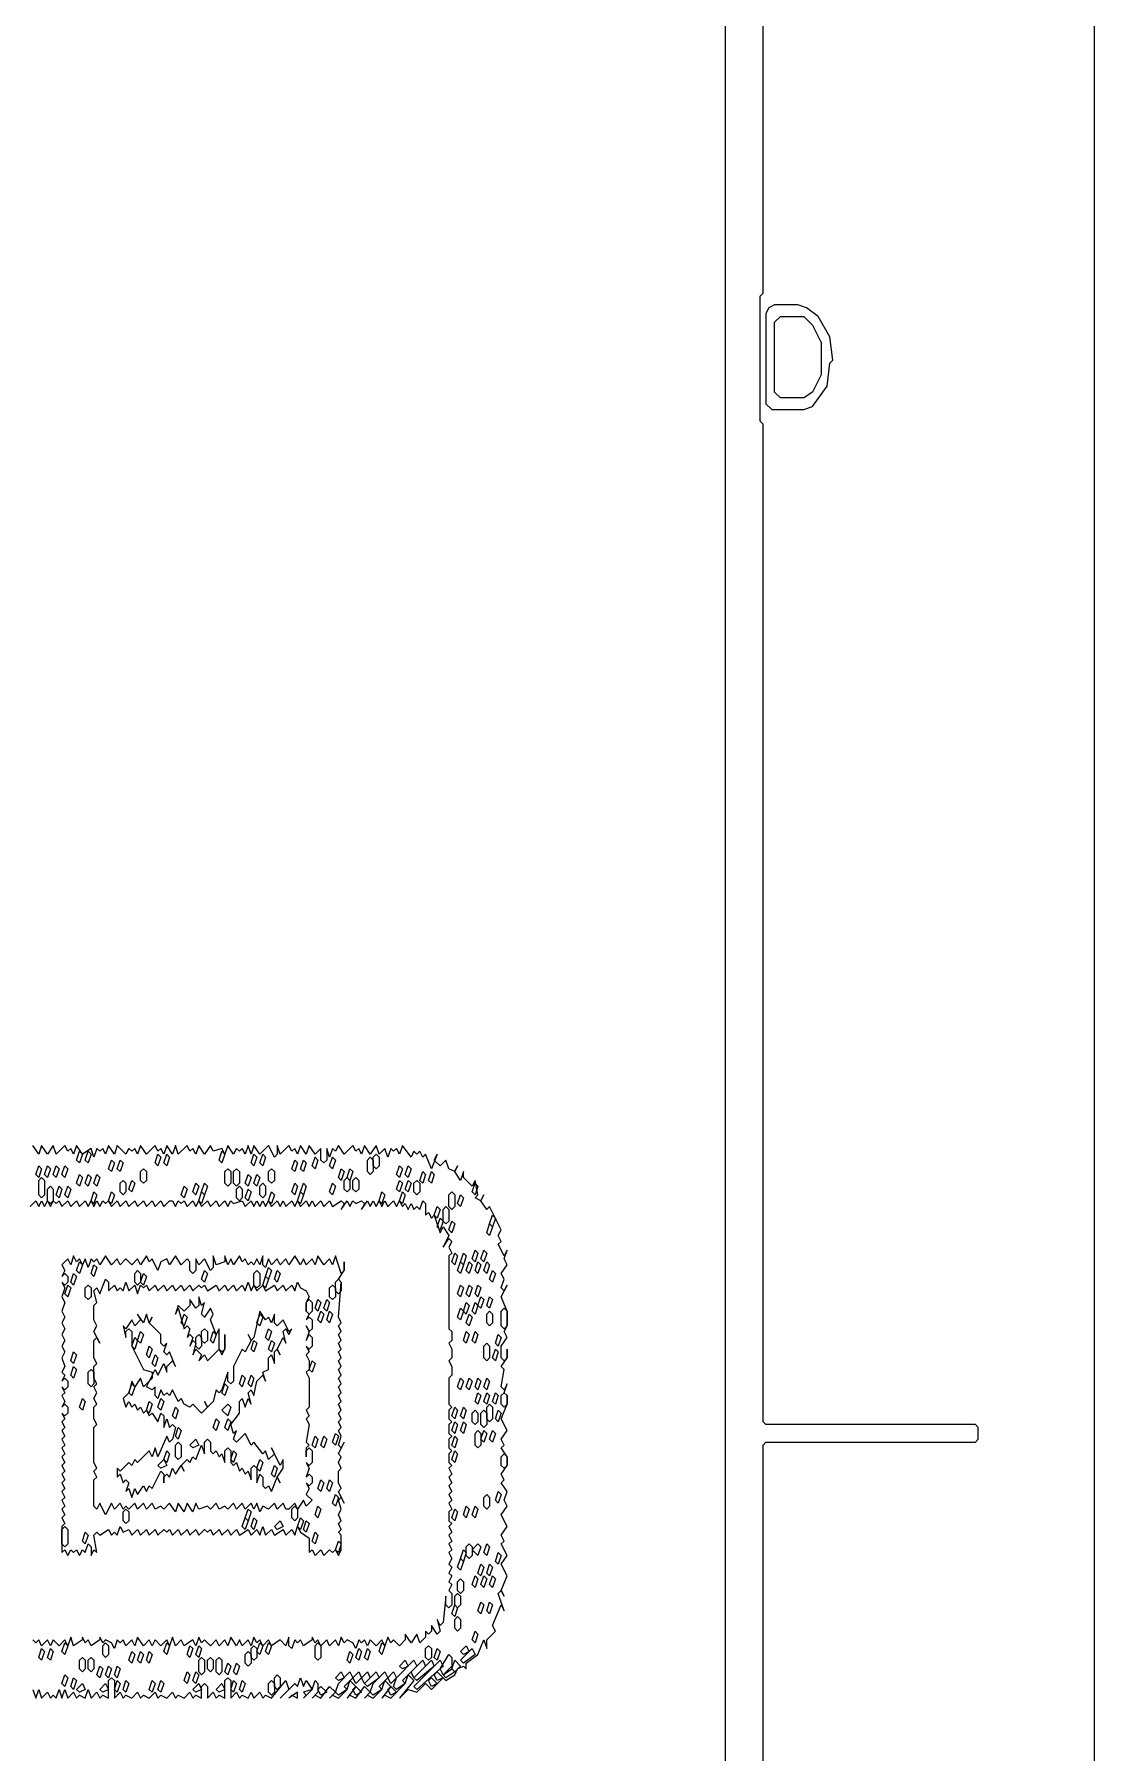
# Model space of a CAD drawing. Header units: millimetres. Extents: x 0 to 421, y 0 to 297.
# Drawn here: x 397.48 to 420.62, y 94.63 to 132.14 of the extents above; entities that cross this region are included whole.
import ezdxf

# ---------------------------------------------------------------- set-up
doc = ezdxf.new("R2010")
doc.units = ezdxf.units.MM
doc.layers.add('PAGE', color=8, linetype='Continuous')
doc.layers.add('PDF_TRACE', color=7, linetype='Continuous')

msp = doc.modelspace()

# ---------------------------------------------------------------- linework, layer by layer
at = {"layer": 'PAGE'}
msp.add_lwpolyline([(0, 0), (420.624, 0), (420.624, 296.672), (0, 296.672)], close=True, dxfattribs=at)
at = {"layer": 'PDF_TRACE'}
for points in [[(412.559, 148.4), (412.559, 57.595), (412.496, 57.531), (232.981, 57.531)], [(413.385, 54.737), (413.385, 101.346), (413.448, 101.41), (418.02, 101.41), (418.084, 101.473), (418.084, 101.727), (418.02, 101.791), (413.448, 101.791), (413.385, 101.854), (413.385, 123.635), (413.321, 123.698), (413.321, 126.429), (413.385, 126.492), (413.385, 148.4)], [(397.446, 96.012), (397.51, 95.822), (397.573, 96.012), (397.637, 95.822), (397.764, 95.949), (397.827, 95.822), (397.891, 95.885), (397.954, 95.822), (398.018, 96.012), (398.081, 95.822), (398.145, 96.012), (398.208, 95.822), (398.335, 95.949), (398.399, 95.822), (398.462, 95.885), (398.589, 95.822), (398.653, 96.012), (398.716, 95.822), (398.843, 95.949), (398.907, 95.822), (398.97, 95.885), (399.097, 95.822), (399.097, 96.203), (399.161, 96.266), (399.224, 96.203), (399.224, 95.822), (399.351, 95.949), (399.415, 95.822), (399.478, 95.885), (399.605, 95.822), (399.732, 95.949), (399.796, 95.822), (399.859, 95.885), (399.986, 95.822), (400.113, 95.949), (400.177, 95.822), (400.24, 95.885), (400.367, 95.822), (400.494, 95.949), (400.558, 95.822), (400.621, 95.885), (400.748, 95.822), (400.875, 95.949), (400.939, 95.822), (401.002, 95.885), (401.129, 95.822), (401.129, 96.076), (401.193, 96.139), (401.256, 96.076), (401.256, 95.822), (401.383, 95.949), (401.447, 95.822), (401.51, 95.885), (401.637, 95.822), (401.637, 96.203), (401.701, 96.266), (401.764, 96.203), (401.764, 95.822), (401.891, 95.949), (401.955, 95.822), (402.018, 95.885), (402.145, 95.822), (402.209, 95.949), (402.272, 95.822), (402.399, 95.949), (402.463, 95.822), (402.526, 95.885), (402.653, 95.822), (402.971, 96.203), (403.034, 96.012), (402.844, 95.822), (403.161, 96.139), (403.225, 96.076), (403.288, 96.266), (403.352, 96.076), (403.415, 96.203), (403.542, 96.012), (403.352, 95.949), (403.415, 95.885), (403.352, 95.822), (403.542, 96.012), (403.606, 96.203), (403.669, 96.139), (403.669, 95.949), (403.542, 95.822), (403.606, 95.885), (403.733, 95.822), (403.923, 96.076), (404.05, 95.949), (403.923, 95.822), (403.987, 95.885), (404.114, 95.822), (404.304, 96.012), (404.368, 96.203), (404.495, 96.076), (404.304, 95.822), (404.368, 95.885), (404.495, 95.822), (404.685, 96.076), (404.812, 95.949), (404.685, 95.822), (404.749, 95.885), (404.876, 95.822), (405.066, 96.012), (405.13, 96.203), (405.257, 96.076), (405.066, 95.822), (405.13, 95.885), (405.257, 95.822), (405.574, 96.139), (405.638, 96.33), (405.765, 96.203), (405.447, 95.822), (405.638, 96.012), (405.828, 95.949), (406.019, 96.139), (406.146, 96.012), (406.4, 96.266), (406.463, 96.203), (406.654, 96.33), (406.717, 96.457), (406.844, 96.52), (406.908, 96.457), (406.908, 96.584), (407.162, 96.774), (407.289, 97.092), (407.352, 96.901), (407.352, 97.092), (407.543, 97.282), (407.479, 97.409), (407.67, 97.854), (407.733, 97.727), (407.606, 98.108), (407.67, 98.171), (407.733, 98.044), (407.67, 98.171), (407.797, 98.489), (407.67, 98.743), (407.797, 98.933), (407.67, 99.187), (407.733, 99.251), (407.67, 99.378), (407.797, 99.568), (407.67, 99.822), (407.797, 100.013), (407.733, 100.14), (407.797, 100.33), (407.67, 100.521), (407.733, 100.584), (407.67, 100.711), (407.797, 100.902), (407.797, 101.092), (407.67, 101.283), (407.733, 101.346), (407.67, 101.473), (407.797, 101.664), (407.67, 101.918), (407.797, 102.235), (407.797, 102.426), (407.733, 102.489), (407.797, 102.68), (407.733, 102.553), (407.67, 102.616), (407.733, 102.997), (407.67, 103.061), (407.797, 103.251), (407.797, 103.442), (407.797, 103.251), (407.733, 103.188), (407.67, 103.251), (407.67, 103.505), (407.797, 103.696), (407.733, 103.823), (407.797, 103.95), (407.797, 104.267), (407.67, 104.585), (407.797, 104.839), (407.733, 104.712), (407.67, 104.775), (407.733, 104.966), (407.67, 105.093), (407.797, 105.283), (407.733, 105.41), (407.797, 105.601), (407.733, 105.474), (407.606, 105.728), (407.67, 105.791), (407.606, 105.918), (407.67, 106.045), (407.416, 106.553), (407.352, 106.49), (407.225, 106.68), (407.289, 106.807), (407.225, 106.68), (407.098, 106.744), (407.162, 106.807), (407.098, 107.125), (407.035, 106.998), (406.844, 107.188), (406.844, 107.315), (406.781, 107.125), (406.654, 107.315), (406.717, 107.442), (406.654, 107.315), (406.527, 107.379), (406.463, 107.569), (406.336, 107.442), (406.209, 107.569), (406.273, 107.696), (406.146, 107.379), (406.019, 107.696), (405.955, 107.633), (405.892, 107.76), (405.828, 107.696), (405.765, 107.76), (405.701, 107.633), (405.511, 107.887), (405.447, 107.696), (405.384, 107.823), (405.32, 107.76), (405.257, 107.823), (405.193, 107.633), (405.13, 107.823), (405.003, 107.696), (404.939, 107.887), (404.812, 107.696), (404.685, 107.887), (404.622, 107.696), (404.558, 107.823), (404.495, 107.76), (404.431, 107.887), (404.241, 107.696), (404.114, 107.887), (404.05, 107.76), (403.987, 107.823), (403.923, 107.633), (403.86, 107.823), (403.86, 107.569), (403.796, 107.506), (403.733, 107.569), (403.733, 107.823), (403.606, 107.696), (403.479, 107.887), (403.415, 107.696), (403.288, 107.887), (403.225, 107.696), (403.161, 107.823), (403.098, 107.76), (403.034, 107.887), (402.844, 107.696), (402.78, 107.887), (402.78, 107.696), (402.717, 107.633), (402.59, 107.887), (402.399, 107.696), (402.272, 107.887), (402.209, 107.696), (402.145, 107.887), (402.082, 107.696), (402.018, 107.823), (401.955, 107.76), (401.891, 107.823), (401.828, 107.696), (401.701, 107.887), (401.637, 107.696), (401.574, 107.823), (401.383, 107.76), (401.32, 107.887), (401.193, 107.696), (401.066, 107.887), (401.002, 107.696), (400.939, 107.823), (400.875, 107.76), (400.812, 107.887), (400.621, 107.696), (400.558, 107.887), (400.494, 107.696), (400.367, 107.887), (400.304, 107.696), (400.24, 107.823), (400.177, 107.76), (400.113, 107.887), (399.923, 107.696), (399.796, 107.887), (399.732, 107.696), (399.669, 107.823), (399.605, 107.76), (399.542, 107.823), (399.478, 107.696), (399.288, 107.887), (399.224, 107.696), (399.097, 107.887), (399.034, 107.696), (398.97, 107.823), (398.907, 107.76), (398.843, 107.823), (398.78, 107.633), (398.716, 107.823), (398.526, 107.696), (398.399, 107.887), (398.335, 107.696), (398.272, 107.823), (398.208, 107.76), (398.145, 107.887), (397.954, 107.696), (397.891, 107.887), (397.764, 107.696), (397.637, 107.887), (397.573, 107.696), (397.446, 107.887)], [(397.383, 106.553), (397.51, 106.68), (397.573, 106.553), (397.637, 106.68), (397.7, 106.553), (397.764, 106.68), (397.827, 106.553), (397.891, 106.68), (397.954, 106.617), (398.018, 106.68), (398.081, 106.553), (398.208, 106.68), (398.272, 106.553), (398.399, 106.68), (398.462, 106.553), (398.589, 106.68), (398.653, 106.553), (398.716, 106.68), (398.78, 106.553), (398.843, 106.68), (398.907, 106.553), (398.97, 106.68), (399.034, 106.617), (399.097, 106.68), (399.161, 106.553), (399.288, 106.68), (399.351, 106.553), (399.478, 106.68), (399.542, 106.553), (399.669, 106.68), (399.732, 106.553), (399.859, 106.68), (399.923, 106.553), (400.05, 106.68), (400.113, 106.553), (400.24, 106.68), (400.304, 106.553), (400.431, 106.68), (400.494, 106.68), (400.558, 106.553), (400.621, 106.68), (400.685, 106.617), (400.748, 106.68), (400.812, 106.553), (400.939, 106.68), (401.002, 106.553), (401.066, 106.68), (401.129, 106.553), (401.256, 106.68), (401.32, 106.553), (401.447, 106.68), (401.51, 106.553), (401.637, 106.68), (401.701, 106.553), (401.764, 106.68), (401.828, 106.617), (402.018, 106.68), (402.082, 106.553), (402.209, 106.68), (402.272, 106.553), (402.336, 106.68), (402.399, 106.553), (402.463, 106.68), (402.526, 106.553), (402.59, 106.68), (402.653, 106.553), (402.78, 106.68), (402.844, 106.553), (402.907, 106.68), (402.971, 106.553), (403.098, 106.68), (403.161, 106.553), (403.225, 106.68), (403.288, 106.553), (403.415, 106.68), (403.479, 106.553), (403.542, 106.68), (403.606, 106.553), (403.733, 106.68), (403.796, 106.553), (403.923, 106.68), (403.987, 106.553), (404.177, 106.68), (404.241, 106.617), (404.177, 106.49), (404.304, 106.68), (404.368, 106.553), (404.431, 106.68), (404.495, 106.617), (404.622, 106.68), (404.685, 106.617), (404.622, 106.49), (404.749, 106.68), (404.812, 106.553), (404.876, 106.68), (404.939, 106.553), (405.003, 106.68), (405.066, 106.553), (405.13, 106.68), (405.193, 106.553), (405.32, 106.68), (405.384, 106.553), (405.447, 106.68), (405.511, 106.553), (405.574, 106.617), (405.638, 106.49), (405.701, 106.617), (405.765, 106.49), (405.828, 106.553), (405.892, 106.49), (405.955, 106.68), (406.019, 106.617), (406.019, 106.363), (406.082, 106.426), (406.146, 106.299), (406.209, 106.363), (406.336, 105.982), (406.4, 106.109), (406.527, 105.918), (406.4, 105.664), (406.527, 105.855), (406.59, 105.791), (406.527, 105.664), (406.59, 105.537), (406.527, 105.474), (406.527, 103.886), (406.59, 103.823), (406.59, 103.632), (406.527, 103.569), (406.59, 103.442), (406.59, 103.251), (406.527, 103.188), (406.59, 103.061), (406.59, 102.87), (406.527, 102.807), (406.527, 102.235), (406.59, 102.172), (406.527, 102.108), (406.527, 101.918), (406.59, 101.854), (406.527, 101.791), (406.527, 101.6), (406.59, 101.537), (406.527, 101.473), (406.527, 101.283), (406.59, 101.219), (406.527, 101.156), (406.527, 100.965), (406.59, 100.902), (406.527, 100.838), (406.59, 100.711), (406.527, 100.648), (406.59, 100.521), (406.527, 100.457), (406.59, 100.33), (406.527, 100.267), (406.59, 100.14), (406.527, 100.076), (406.59, 99.949), (406.527, 99.886), (406.527, 99.695), (406.59, 99.632), (406.527, 99.568), (406.59, 99.441), (406.527, 99.378), (406.59, 99.251), (406.527, 99.187), (406.59, 99.06), (406.527, 98.997), (406.59, 98.87), (406.527, 98.743), (406.59, 98.679), (406.527, 98.552), (406.59, 98.489), (406.527, 98.362), (406.59, 98.298), (406.527, 98.171), (406.59, 98.108), (406.59, 97.854), (406.527, 97.79), (406.463, 97.854), (406.463, 98.044), (406.4, 97.473), (406.336, 97.409), (406.273, 97.536), (406.336, 97.282), (406.273, 97.219), (406.146, 97.409), (406.146, 97.282), (406.082, 97.219), (406.019, 97.282), (406.019, 97.155), (405.892, 97.028), (405.828, 97.219), (405.701, 97.028), (405.574, 97.219), (405.574, 97.092), (405.447, 96.965), (405.32, 97.092), (405.257, 97.028), (405.193, 97.155), (405.13, 96.965), (405.066, 97.092), (404.939, 96.965), (404.812, 97.092), (404.749, 96.965), (404.685, 97.092), (404.622, 97.028), (404.558, 97.092), (404.495, 96.901), (404.431, 97.028), (404.304, 97.092), (404.241, 97.028), (404.177, 97.155), (404.114, 96.965), (404.05, 97.092), (403.923, 96.965), (403.86, 97.092), (403.733, 96.965), (403.669, 97.092), (403.606, 97.028), (403.542, 97.155), (403.542, 97.092), (403.352, 96.965), (403.288, 97.092), (403.225, 97.028), (403.161, 97.092), (403.098, 96.901), (403.034, 96.965), (403.034, 97.155), (402.971, 96.965), (402.844, 97.092), (402.653, 96.965), (402.59, 97.092), (402.463, 96.965), (402.399, 97.092), (402.336, 97.028), (402.272, 97.155), (402.209, 96.965), (402.145, 97.092), (402.018, 96.965), (401.955, 97.092), (401.891, 96.965), (401.764, 97.155), (401.701, 96.965), (401.637, 97.092), (401.51, 96.965), (401.447, 97.092), (401.32, 96.965), (401.193, 97.092), (401.129, 97.028), (401.066, 97.155), (401.002, 96.965), (400.939, 97.092), (400.748, 96.965), (400.685, 97.092), (400.558, 96.965), (400.494, 97.155), (400.431, 96.965), (400.367, 97.092), (400.24, 96.965), (400.113, 97.092), (400.05, 96.965), (399.986, 97.092), (399.859, 96.965), (399.732, 97.155), (399.669, 96.965), (399.605, 97.092), (399.478, 96.965), (399.415, 97.092), (399.351, 97.028), (399.288, 97.092), (399.224, 96.901), (399.161, 97.028), (399.034, 97.092), (398.97, 97.028), (398.907, 97.155), (398.907, 97.092), (398.716, 96.965), (398.653, 97.092), (398.589, 97.028), (398.526, 97.155), (398.526, 97.092), (398.335, 96.965), (398.272, 97.155), (398.208, 96.965), (398.145, 97.092), (398.018, 96.965), (397.891, 97.092), (397.827, 96.965), (397.764, 97.092), (397.637, 96.965), (397.573, 97.092), (397.51, 97.028), (397.446, 97.092)]]:
    msp.add_lwpolyline(points, dxfattribs=at)
for points in [[(413.639, 126.238), (413.512, 126.175), (413.448, 126.048), (413.448, 124.079), (413.575, 123.952), (414.274, 123.952), (414.464, 124.016), (414.782, 124.46), (414.845, 124.968), (414.909, 125.032), (414.845, 125.54), (414.591, 125.984), (414.337, 126.175), (414.147, 126.238)], [(413.766, 125.984), (414.274, 125.984), (414.464, 125.794), (414.655, 125.413), (414.655, 124.714), (414.464, 124.333), (414.274, 124.206), (413.766, 124.206), (413.639, 124.333), (413.639, 125.857)], [(398.462, 107.76), (398.526, 107.696), (398.462, 107.506), (398.399, 107.569)], [(398.653, 107.76), (398.716, 107.696), (398.653, 107.506), (398.589, 107.569)], [(400.177, 107.696), (400.24, 107.633), (400.177, 107.442), (400.113, 107.506)], [(400.367, 107.696), (400.431, 107.633), (400.367, 107.442), (400.304, 107.506)], [(401.574, 107.76), (401.637, 107.696), (401.574, 107.506), (401.51, 107.569)], [(402.272, 107.696), (402.336, 107.633), (402.272, 107.442), (402.209, 107.506)], [(402.463, 107.696), (402.526, 107.633), (402.463, 107.442), (402.399, 107.506)], [(404.939, 107.696), (405.003, 107.633), (405.003, 107.442), (404.939, 107.379), (404.876, 107.442), (404.876, 107.633)], [(397.573, 107.442), (397.637, 107.379), (397.573, 107.188), (397.51, 107.252)], [(397.764, 107.442), (397.827, 107.379), (397.764, 107.188), (397.7, 107.252)], [(397.954, 107.442), (398.018, 107.379), (397.954, 107.188), (397.891, 107.252)], [(398.145, 107.442), (398.208, 107.379), (398.145, 107.188), (398.081, 107.252)], [(399.161, 107.569), (399.224, 107.506), (399.161, 107.315), (399.097, 107.379)], [(399.351, 107.569), (399.415, 107.506), (399.351, 107.315), (399.288, 107.379)], [(399.859, 107.379), (399.923, 107.315), (399.923, 107.125), (399.859, 107.061), (399.796, 107.125), (399.796, 107.315)], [(401.701, 107.379), (401.764, 107.315), (401.764, 107.061), (401.701, 106.998), (401.637, 107.061), (401.637, 107.315)], [(401.891, 107.379), (401.955, 107.315), (401.955, 107.061), (401.891, 106.998), (401.828, 107.061), (401.828, 107.315)], [(402.653, 107.379), (402.717, 107.315), (402.717, 107.125), (402.653, 107.061), (402.59, 107.125), (402.59, 107.315)], [(403.161, 107.569), (403.225, 107.506), (403.161, 107.315), (403.098, 107.379)], [(403.352, 107.569), (403.415, 107.506), (403.352, 107.315), (403.288, 107.379)], [(403.606, 107.633), (403.669, 107.569), (403.606, 107.379), (403.542, 107.442)], [(403.987, 107.633), (404.05, 107.569), (403.987, 107.379), (403.923, 107.442)], [(404.177, 107.379), (404.241, 107.315), (404.177, 107.125), (404.114, 107.188)], [(404.368, 107.379), (404.431, 107.315), (404.368, 107.125), (404.304, 107.188)], [(404.812, 107.633), (404.876, 107.569), (404.876, 107.315), (404.812, 107.252), (404.749, 107.315), (404.749, 107.569)], [(405.447, 107.442), (405.511, 107.379), (405.447, 107.188), (405.384, 107.252)], [(405.638, 107.442), (405.701, 107.379), (405.638, 107.188), (405.574, 107.252)], [(405.955, 107.315), (406.019, 107.252), (405.955, 107.061), (405.892, 107.125)], [(406.146, 107.315), (406.209, 107.252), (406.146, 107.061), (406.082, 107.125)], [(397.637, 107.188), (397.7, 107.125), (397.7, 106.807), (397.637, 106.744), (397.573, 106.807), (397.573, 107.125)], [(397.827, 106.998), (397.891, 106.934), (397.891, 106.68), (397.827, 106.617), (397.764, 106.68), (397.764, 106.934)], [(398.018, 106.998), (398.081, 106.934), (398.018, 106.744), (397.954, 106.807)], [(398.208, 106.998), (398.272, 106.934), (398.208, 106.744), (398.145, 106.807)], [(398.462, 107.252), (398.526, 107.188), (398.462, 106.998), (398.399, 107.061)], [(398.653, 107.252), (398.716, 107.188), (398.653, 106.998), (398.589, 107.061)], [(398.843, 107.252), (398.907, 107.188), (398.843, 106.998), (398.78, 107.061)], [(399.415, 107.125), (399.478, 107.061), (399.478, 106.871), (399.415, 106.807), (399.351, 106.871), (399.351, 107.061)], [(399.605, 107.125), (399.669, 107.061), (399.605, 106.871), (399.542, 106.934)], [(400.748, 106.998), (400.812, 106.934), (400.748, 106.744), (400.685, 106.807)], [(401.002, 107.061), (401.066, 106.998), (401.002, 106.807), (400.939, 106.871)], [(401.193, 107.061), (401.256, 106.998), (401.193, 106.807), (401.129, 106.871)], [(401.955, 106.998), (402.018, 106.934), (402.018, 106.744), (401.955, 106.68), (401.891, 106.744), (401.891, 106.934)], [(402.145, 107.252), (402.209, 107.188), (402.145, 106.998), (402.082, 107.061)], [(402.145, 106.934), (402.209, 106.871), (402.145, 106.68), (402.082, 106.744)], [(402.336, 107.252), (402.399, 107.188), (402.336, 106.998), (402.272, 107.061)], [(402.463, 107.061), (402.526, 106.998), (402.526, 106.807), (402.463, 106.744), (402.399, 106.807), (402.399, 106.998)], [(403.161, 107.061), (403.225, 106.998), (403.161, 106.807), (403.098, 106.871)], [(403.352, 107.061), (403.415, 106.998), (403.352, 106.807), (403.288, 106.871)], [(403.987, 107.061), (404.05, 106.998), (403.987, 106.807), (403.923, 106.871)], [(404.304, 107.188), (404.368, 107.125), (404.368, 106.934), (404.304, 106.871), (404.241, 106.934), (404.241, 107.125)], [(404.495, 107.188), (404.558, 107.125), (404.558, 106.934), (404.495, 106.871), (404.431, 106.934), (404.431, 107.125)], [(405.447, 107.125), (405.511, 107.061), (405.447, 106.871), (405.384, 106.934)], [(405.638, 107.125), (405.701, 107.061), (405.638, 106.871), (405.574, 106.934)], [(405.828, 107.125), (405.892, 107.061), (405.892, 106.871), (405.828, 106.807), (405.765, 106.871), (405.765, 107.061)], [(407.098, 107.061), (407.162, 106.998), (407.098, 106.807), (407.035, 106.871)], [(398.78, 106.871), (398.843, 106.807), (398.78, 106.617), (398.716, 106.68)], [(399.161, 106.871), (399.224, 106.807), (399.161, 106.617), (399.097, 106.68)], [(401.129, 106.871), (401.193, 106.807), (401.129, 106.617), (401.066, 106.68)], [(402.653, 106.871), (402.717, 106.807), (402.653, 106.617), (402.59, 106.68)], [(403.288, 106.871), (403.352, 106.807), (403.288, 106.617), (403.225, 106.68)], [(405.066, 106.871), (405.13, 106.807), (405.066, 106.617), (405.003, 106.68)], [(405.511, 106.871), (405.574, 106.807), (405.511, 106.617), (405.447, 106.68)], [(406.273, 106.553), (406.336, 106.49), (406.273, 106.299), (406.209, 106.363)], [(406.463, 106.553), (406.527, 106.49), (406.527, 106.236), (406.463, 106.172), (406.4, 106.236), (406.4, 106.49)], [(406.59, 106.871), (406.654, 106.807), (406.654, 106.553), (406.59, 106.49), (406.527, 106.553), (406.527, 106.807)], [(406.781, 106.807), (406.844, 106.744), (406.781, 106.553), (406.717, 106.617)], [(406.336, 106.299), (406.4, 106.236), (406.336, 106.045), (406.273, 106.109)], [(406.59, 106.236), (406.654, 106.172), (406.59, 105.982), (406.527, 106.045)], [(407.416, 106.172), (407.479, 106.109), (407.416, 105.918), (407.352, 105.982)], [(407.479, 106.363), (407.543, 106.299), (407.479, 106.109), (407.416, 106.172)], [(398.208, 105.41), (398.081, 105.283), (398.145, 105.156), (398.081, 105.029), (398.145, 105.093), (398.208, 105.029), (398.208, 104.902), (398.145, 104.839), (398.081, 104.902), (398.145, 104.775), (398.081, 104.585), (398.145, 104.458), (398.081, 104.267), (398.145, 104.14), (398.081, 104.013), (398.145, 103.886), (398.081, 103.759), (398.145, 103.632), (398.081, 103.505), (398.145, 103.378), (398.081, 103.251), (398.145, 103.061), (398.081, 102.934), (398.145, 102.87), (398.081, 102.743), (398.145, 102.807), (398.208, 102.743), (398.208, 102.616), (398.145, 102.553), (398.081, 102.616), (398.145, 102.489), (398.081, 102.426), (398.145, 102.299), (398.081, 102.172), (398.145, 102.235), (398.208, 102.172), (398.208, 102.045), (398.145, 101.981), (398.081, 102.045), (398.145, 101.918), (398.081, 101.854), (398.145, 101.727), (398.081, 101.664), (398.145, 101.537), (398.081, 101.473), (398.145, 101.346), (398.081, 101.283), (398.145, 101.156), (398.081, 101.092), (398.145, 100.965), (398.081, 100.902), (398.145, 100.775), (398.081, 100.711), (398.145, 100.584), (398.081, 100.521), (398.145, 100.394), (398.081, 100.33), (398.145, 100.203), (398.081, 100.14), (398.145, 100.013), (398.081, 99.949), (398.145, 99.822), (398.081, 99.759), (398.145, 99.632), (398.081, 99.568), (398.081, 98.997), (398.145, 99.06), (398.208, 98.933), (398.272, 99.06), (398.335, 98.997), (398.399, 99.06), (398.462, 98.933), (398.526, 99.06), (398.589, 98.997), (398.653, 99.187), (398.716, 99.124), (398.716, 98.933), (398.78, 99.06), (398.843, 98.997), (398.78, 99.378), (398.843, 99.441), (398.907, 99.378), (399.097, 99.505), (399.161, 99.378), (399.224, 99.441), (399.288, 99.378), (399.351, 99.568), (399.415, 99.441), (399.542, 99.505), (399.605, 99.378), (399.732, 99.505), (399.796, 99.378), (399.923, 99.505), (399.986, 99.378), (400.113, 99.505), (400.177, 99.378), (400.304, 99.505), (400.367, 99.441), (400.431, 99.505), (400.494, 99.378), (400.621, 99.505), (400.685, 99.378), (400.812, 99.505), (400.875, 99.378), (401.002, 99.505), (401.066, 99.378), (401.193, 99.505), (401.256, 99.441), (401.32, 99.505), (401.383, 99.378), (401.51, 99.505), (401.574, 99.378), (401.701, 99.505), (401.764, 99.378), (401.891, 99.505), (401.955, 99.378), (402.145, 99.505), (402.209, 99.378), (402.336, 99.505), (402.399, 99.378), (402.463, 99.568), (402.526, 99.378), (402.653, 99.505), (402.717, 99.378), (402.907, 99.505), (402.971, 99.378), (403.098, 99.505), (403.161, 99.378), (403.225, 99.568), (403.288, 99.441), (403.479, 99.314), (403.479, 98.997), (403.542, 99.06), (403.606, 98.933), (403.733, 99.06), (403.796, 98.933), (403.923, 99.06), (403.987, 98.997), (404.05, 99.06), (404.114, 98.933), (404.177, 99.06), (404.177, 99.378), (404.114, 99.441), (404.177, 99.505), (404.114, 99.632), (404.177, 99.695), (404.114, 99.822), (404.177, 99.949), (404.114, 100.14), (404.177, 100.203), (404.241, 100.076), (404.114, 100.33), (404.177, 100.394), (404.114, 100.521), (404.114, 100.775), (404.177, 100.838), (404.114, 100.965), (404.177, 101.092), (404.114, 101.156), (404.241, 101.41), (404.177, 101.283), (404.114, 101.346), (404.177, 101.537), (404.114, 101.664), (404.177, 101.727), (404.114, 101.854), (404.177, 101.918), (404.114, 102.045), (404.177, 102.108), (404.114, 102.235), (404.177, 102.299), (404.114, 102.426), (404.177, 102.489), (404.114, 102.616), (404.177, 102.68), (404.114, 102.807), (404.177, 102.87), (404.114, 102.997), (404.177, 103.061), (404.114, 103.188), (404.177, 103.251), (404.114, 103.378), (404.177, 103.442), (404.114, 103.569), (404.177, 103.632), (404.114, 103.759), (404.177, 103.823), (404.114, 103.95), (404.177, 104.013), (404.114, 104.14), (404.177, 104.902), (404.114, 104.966), (404.241, 105.156), (404.241, 105.347), (404.241, 105.156), (404.177, 105.093), (404.05, 105.474), (403.987, 105.283), (403.923, 105.41), (403.796, 105.283), (403.669, 105.474), (403.606, 105.283), (403.542, 105.41), (403.415, 105.283), (403.352, 105.41), (403.288, 105.283), (403.161, 105.474), (403.034, 105.283), (402.971, 105.41), (402.844, 105.283), (402.78, 105.41), (402.653, 105.283), (402.59, 105.41), (402.526, 105.22), (402.463, 105.283), (402.463, 105.474), (402.399, 105.283), (402.336, 105.41), (402.272, 105.283), (402.209, 105.347), (402.145, 105.283), (402.082, 105.41), (402.018, 105.347), (401.955, 105.474), (401.828, 105.283), (401.764, 105.41), (401.701, 105.283), (401.637, 105.474), (401.637, 105.347), (401.447, 105.283), (401.383, 105.474), (401.383, 105.22), (401.32, 105.156), (401.193, 105.41), (401.066, 105.283), (401.002, 105.41), (401.002, 105.156), (400.939, 105.093), (400.875, 105.156), (400.875, 105.347), (400.812, 105.41), (400.685, 105.283), (400.558, 105.474), (400.431, 105.283), (400.367, 105.41), (400.24, 105.347), (400.177, 105.156), (400.05, 105.41), (399.986, 105.347), (399.923, 105.474), (399.796, 105.283), (399.732, 105.41), (399.605, 105.283), (399.478, 105.41), (399.351, 105.283), (399.288, 105.41), (399.161, 105.283), (399.034, 105.474), (398.907, 105.283), (398.843, 105.41), (398.78, 105.347), (398.716, 105.41), (398.653, 105.22), (398.589, 105.41), (398.526, 105.283), (398.462, 105.41), (398.399, 105.347), (398.335, 105.474), (398.272, 105.283)], [(406.654, 105.537), (406.717, 105.474), (406.654, 105.283), (406.59, 105.347)], [(406.844, 105.537), (406.908, 105.474), (406.844, 105.283), (406.781, 105.347)], [(407.098, 105.601), (407.162, 105.537), (407.098, 105.347), (407.035, 105.41)], [(407.289, 105.601), (407.352, 105.537), (407.289, 105.347), (407.225, 105.41)], [(398.335, 105.093), (398.399, 105.029), (398.335, 104.839), (398.272, 104.902)], [(398.462, 105.347), (398.526, 105.283), (398.462, 105.093), (398.399, 105.156)], [(398.78, 105.283), (398.843, 105.22), (398.78, 105.029), (398.716, 105.093)], [(399.732, 105.156), (399.796, 105.093), (399.796, 104.902), (399.732, 104.839), (399.669, 104.902), (399.669, 105.093)], [(399.859, 105.093), (399.923, 105.029), (399.859, 104.839), (399.796, 104.902)], [(401.193, 105.156), (401.256, 105.093), (401.193, 104.902), (401.129, 104.966)], [(402.336, 105.156), (402.399, 105.093), (402.399, 104.839), (402.336, 104.775), (402.272, 104.839), (402.272, 105.093)], [(402.59, 105.22), (402.653, 105.156), (402.59, 104.966), (402.526, 105.029)], [(402.78, 105.156), (402.844, 105.093), (402.78, 104.902), (402.717, 104.966)], [(406.781, 105.347), (406.844, 105.283), (406.781, 105.093), (406.717, 105.156)], [(406.971, 105.347), (407.035, 105.283), (406.971, 105.093), (406.908, 105.156)], [(407.162, 105.347), (407.225, 105.283), (407.162, 105.093), (407.098, 105.156)], [(407.352, 105.347), (407.416, 105.283), (407.352, 105.093), (407.289, 105.156)], [(407.479, 105.156), (407.543, 105.093), (407.479, 104.902), (407.416, 104.966)], [(398.208, 104.839), (398.272, 104.775), (398.208, 104.585), (398.145, 104.648)], [(398.653, 104.839), (398.716, 104.775), (398.716, 104.585), (398.653, 104.521), (398.589, 104.585), (398.589, 104.775)], [(399.034, 104.966), (399.097, 104.902), (399.097, 104.712), (399.224, 104.839), (399.288, 104.712), (399.351, 104.775), (399.415, 104.712), (399.478, 104.902), (399.542, 104.712), (399.669, 104.839), (399.732, 104.648), (399.796, 104.839), (399.859, 104.775), (399.923, 104.839), (399.986, 104.712), (400.113, 104.839), (400.177, 104.712), (400.304, 104.839), (400.367, 104.712), (400.494, 104.839), (400.558, 104.712), (400.685, 104.839), (400.748, 104.712), (400.875, 104.839), (400.939, 104.712), (401.066, 104.839), (401.129, 104.775), (401.193, 104.839), (401.256, 104.712), (401.447, 104.839), (401.51, 104.712), (401.637, 104.839), (401.701, 104.712), (401.828, 104.839), (401.891, 104.712), (402.018, 104.839), (402.082, 104.712), (402.145, 104.902), (402.209, 104.712), (402.272, 104.839), (402.336, 104.712), (402.463, 104.839), (402.526, 104.712), (402.717, 104.839), (402.78, 104.712), (402.907, 104.839), (402.971, 104.712), (403.098, 104.839), (403.161, 104.712), (403.225, 104.902), (403.288, 104.775), (403.415, 104.712), (403.479, 104.585), (403.415, 104.458), (403.415, 104.267), (403.479, 104.204), (403.415, 104.077), (403.479, 104.14), (403.542, 104.077), (403.542, 103.886), (403.479, 103.823), (403.415, 103.95), (403.479, 103.823), (403.415, 103.632), (403.479, 103.759), (403.542, 103.696), (403.542, 103.505), (403.479, 103.442), (403.415, 103.505), (403.479, 103.378), (403.415, 103.315), (403.479, 103.188), (403.479, 102.997), (403.415, 102.934), (403.479, 102.807), (403.479, 102.172), (403.415, 102.108), (403.479, 101.981), (403.415, 101.918), (403.479, 101.791), (403.415, 101.41), (403.479, 101.346), (403.415, 101.283), (403.415, 101.092), (403.415, 101.219), (403.479, 101.283), (403.542, 101.219), (403.542, 100.965), (403.479, 100.902), (403.415, 100.965), (403.479, 100.838), (403.415, 100.648), (403.479, 100.711), (403.542, 100.648), (403.542, 100.521), (403.479, 100.457), (403.415, 100.521), (403.479, 100.394), (403.415, 100.267), (403.542, 100.14), (403.415, 100.013), (403.352, 100.14), (403.225, 99.949), (403.161, 100.076), (403.034, 99.949), (402.971, 99.949), (402.907, 100.076), (402.78, 99.949), (402.717, 100.076), (402.59, 99.949), (402.463, 100.013), (402.399, 99.886), (402.336, 100.076), (402.272, 99.949), (402.209, 100.076), (402.082, 99.949), (402.018, 100.076), (401.891, 99.949), (401.828, 100.076), (401.701, 99.949), (401.637, 100.013), (401.51, 99.949), (401.447, 100.076), (401.32, 99.949), (401.256, 100.013), (401.066, 99.949), (401.002, 100.076), (400.939, 99.886), (400.812, 100.076), (400.748, 99.886), (400.621, 100.076), (400.558, 99.886), (400.431, 100.076), (400.304, 99.949), (400.24, 100.013), (400.113, 99.949), (400.05, 100.076), (399.923, 99.949), (399.859, 100.076), (399.732, 99.949), (399.669, 100.076), (399.542, 99.949), (399.478, 100.013), (399.415, 99.949), (399.351, 100.076), (399.224, 99.949), (399.161, 100.076), (399.034, 99.822), (398.907, 100.076), (398.843, 99.949), (398.78, 100.013), (398.78, 100.584), (398.843, 100.648), (398.78, 100.775), (398.843, 100.838), (398.78, 100.965), (398.78, 101.727), (398.843, 101.791), (398.78, 101.918), (398.78, 102.172), (398.843, 102.235), (398.78, 102.362), (398.843, 102.489), (398.78, 102.616), (398.843, 102.68), (398.78, 102.807), (398.78, 103.061), (398.843, 103.124), (398.78, 103.251), (398.78, 103.632), (398.843, 103.696), (398.907, 103.569), (398.78, 103.823), (398.843, 103.95), (398.78, 104.077), (398.78, 104.394), (398.843, 104.458), (398.78, 104.712), (398.843, 104.775), (398.907, 104.648)], [(402.526, 105.029), (402.59, 104.966), (402.526, 104.775), (402.463, 104.839)], [(403.987, 104.839), (404.05, 104.775), (404.05, 104.585), (403.987, 104.521), (403.923, 104.585), (403.923, 104.775)], [(404.114, 104.966), (404.177, 104.902), (404.177, 104.712), (404.114, 104.648), (404.05, 104.712), (404.05, 104.902)], [(406.781, 104.839), (406.844, 104.775), (406.781, 104.585), (406.717, 104.648)], [(406.971, 104.839), (407.035, 104.775), (406.971, 104.585), (406.908, 104.648)], [(407.162, 104.839), (407.225, 104.775), (407.162, 104.585), (407.098, 104.648)], [(401.066, 104.585), (401.066, 104.394), (401.002, 104.331), (400.875, 104.521), (400.875, 104.394), (400.748, 104.267), (400.621, 104.394), (400.558, 104.204), (400.621, 104.331), (400.748, 103.886), (400.812, 103.95), (400.875, 103.886), (400.812, 103.696), (400.875, 103.759), (400.939, 103.696), (400.875, 103.505), (400.939, 103.632), (401.002, 103.569), (400.939, 103.315), (401.002, 103.442), (401.129, 103.315), (401.066, 103.188), (401.193, 103.315), (401.256, 103.188), (401.51, 103.442), (401.574, 103.315), (401.637, 103.442), (401.637, 103.759), (401.637, 103.442), (401.574, 103.378), (401.51, 103.442), (401.51, 103.886), (401.447, 103.759), (401.32, 104.077), (401.383, 104.204), (401.32, 104.331), (401.193, 104.14), (401.129, 104.204), (401.193, 104.458), (401.129, 104.394)], [(403.479, 104.521), (403.542, 104.458), (403.542, 104.267), (403.479, 104.204), (403.415, 104.267), (403.415, 104.458)], [(403.669, 104.521), (403.733, 104.458), (403.669, 104.267), (403.606, 104.331)], [(403.86, 104.521), (403.923, 104.458), (403.86, 104.267), (403.796, 104.331)], [(406.781, 104.331), (406.844, 104.267), (406.781, 104.077), (406.717, 104.14)], [(406.908, 104.458), (406.971, 104.394), (406.908, 104.204), (406.844, 104.267)], [(407.098, 104.458), (407.162, 104.394), (407.098, 104.204), (407.035, 104.267)], [(407.225, 104.585), (407.289, 104.521), (407.225, 104.331), (407.162, 104.394)], [(407.416, 104.585), (407.479, 104.521), (407.416, 104.331), (407.352, 104.394)], [(407.733, 104.331), (407.797, 104.267), (407.797, 103.95), (407.733, 103.886), (407.67, 103.95), (407.67, 104.267)], [(402.907, 104.077), (402.78, 103.95), (402.717, 104.013), (402.717, 104.204), (402.653, 104.013), (402.59, 104.14), (402.526, 104.077), (402.399, 104.267), (402.272, 103.696), (402.209, 103.632), (402.145, 103.759), (402.209, 103.632), (402.082, 103.378), (402.018, 103.442), (401.828, 103.061), (401.828, 102.743), (401.764, 102.68), (401.701, 102.743), (401.701, 102.934), (401.574, 102.553), (401.51, 102.489), (401.447, 102.553), (401.383, 102.299), (401.256, 102.172), (401.193, 102.299), (401.256, 102.172), (401.129, 102.045), (400.939, 102.235), (400.875, 102.172), (400.748, 102.235), (400.685, 102.362), (400.621, 102.299), (400.494, 102.553), (400.431, 102.426), (400.367, 102.489), (400.304, 102.426), (400.24, 102.553), (400.177, 102.362), (400.113, 102.426), (400.113, 102.616), (400.05, 102.553), (399.923, 102.616), (400.113, 102.997), (400.177, 102.87), (400.304, 103.124), (400.367, 102.934), (400.367, 103.061), (400.494, 103.188), (400.558, 103.061), (400.431, 103.378), (400.367, 103.315), (400.304, 103.378), (400.367, 103.569), (400.304, 103.505), (400.24, 103.569), (400.24, 103.759), (399.986, 104.013), (400.05, 104.14), (399.986, 104.013), (399.923, 104.204), (399.859, 104.013), (399.732, 104.204), (399.796, 104.077), (399.669, 103.95), (399.605, 104.077), (399.478, 103.886), (399.415, 103.95), (399.478, 103.696), (399.478, 103.823), (399.542, 103.886), (399.605, 103.823), (399.605, 103.505), (399.859, 102.997), (400.05, 102.934), (400.05, 102.807), (399.859, 102.616), (399.796, 102.807), (399.669, 102.616), (399.605, 102.743), (399.542, 102.489), (399.415, 102.362), (399.478, 102.172), (399.542, 102.299), (399.605, 102.172), (399.669, 102.235), (399.732, 102.108), (399.796, 102.172), (399.859, 102.045), (399.923, 102.108), (399.986, 101.981), (400.05, 102.045), (400.177, 101.854), (400.24, 102.045), (400.304, 101.981), (400.304, 101.727), (400.367, 101.918), (400.431, 101.727), (400.494, 101.791), (400.558, 101.727), (400.494, 101.473), (400.431, 101.41), (400.367, 101.537), (400.177, 101.092), (400.113, 101.283), (400.05, 101.092), (399.986, 101.219), (399.732, 100.965), (399.669, 101.029), (399.605, 100.902), (399.542, 100.965), (399.351, 100.775), (399.288, 100.838), (399.288, 100.648), (399.351, 100.711), (399.415, 100.521), (399.478, 100.584), (399.542, 100.521), (399.478, 100.33), (399.542, 100.394), (399.605, 100.203), (399.669, 100.394), (399.732, 100.267), (399.859, 100.457), (399.923, 100.33), (399.986, 100.457), (400.05, 100.394), (400.24, 100.775), (400.304, 100.711), (400.304, 100.521), (400.304, 100.648), (400.367, 100.711), (400.431, 100.648), (400.494, 100.838), (400.558, 100.711), (400.685, 100.902), (400.748, 100.775), (400.685, 100.902), (400.812, 101.029), (400.875, 100.965), (400.939, 101.092), (401.002, 101.029), (401.129, 101.346), (401.193, 101.156), (401.193, 101.41), (401.256, 101.473), (401.32, 101.41), (401.32, 101.219), (401.383, 101.156), (401.447, 101.219), (401.51, 101.092), (401.574, 101.156), (401.637, 100.965), (401.637, 101.219), (401.701, 101.283), (401.764, 101.219), (401.764, 100.965), (401.828, 100.902), (401.891, 100.965), (401.955, 100.775), (402.018, 100.838), (402.082, 100.711), (402.145, 100.775), (402.209, 100.584), (402.209, 100.838), (402.272, 100.902), (402.336, 100.838), (402.336, 100.521), (402.399, 100.711), (402.463, 100.648), (402.463, 100.457), (402.526, 100.394), (402.59, 100.457), (402.653, 100.33), (402.78, 100.648), (402.844, 100.521), (402.78, 100.648), (402.907, 100.838), (402.907, 101.029), (402.844, 100.902), (402.653, 101.283), (402.717, 101.156), (402.59, 101.029), (402.526, 101.219), (402.463, 101.156), (402.272, 101.41), (402.209, 101.346), (402.082, 101.6), (401.891, 101.41), (401.828, 101.473), (401.891, 101.664), (401.828, 101.6), (401.764, 101.791), (401.955, 102.045), (401.955, 102.299), (402.018, 102.362), (402.082, 102.172), (402.145, 102.362), (402.209, 102.235), (402.145, 102.489), (402.209, 102.553), (402.272, 102.426), (402.336, 102.743), (402.463, 102.87), (402.526, 102.743), (402.463, 102.934), (402.59, 102.997), (402.59, 103.251), (402.653, 103.315), (402.717, 103.124), (402.717, 103.378), (402.78, 103.442), (402.844, 103.315), (402.78, 103.442), (402.907, 103.696), (402.971, 103.569), (402.907, 103.823), (402.971, 103.886), (403.034, 103.759), (403.098, 103.886), (403.034, 103.823)], [(400.748, 104.204), (400.812, 104.14), (400.748, 103.95), (400.685, 104.013)], [(402.399, 104.204), (402.463, 104.14), (402.399, 103.95), (402.336, 104.013)], [(403.733, 104.267), (403.796, 104.204), (403.733, 104.013), (403.669, 104.077)], [(403.923, 104.267), (403.987, 104.204), (403.923, 104.013), (403.86, 104.077)], [(406.971, 104.204), (407.035, 104.14), (406.971, 103.95), (406.908, 104.013)], [(407.416, 104.267), (407.479, 104.204), (407.479, 104.013), (407.416, 103.95), (407.352, 104.013), (407.352, 104.204)], [(399.669, 103.696), (399.732, 103.632), (399.669, 103.442), (399.605, 103.505)], [(399.796, 103.823), (399.859, 103.759), (399.796, 103.569), (399.732, 103.632)], [(401.066, 103.759), (401.129, 103.696), (401.129, 103.505), (401.066, 103.442), (401.002, 103.505), (401.002, 103.696)], [(401.193, 103.886), (401.256, 103.823), (401.256, 103.632), (401.193, 103.569), (401.129, 103.632), (401.129, 103.823)], [(401.383, 103.823), (401.447, 103.759), (401.383, 103.569), (401.32, 103.632)], [(402.272, 103.632), (402.336, 103.569), (402.272, 103.378), (402.209, 103.442)], [(402.59, 103.886), (402.653, 103.823), (402.59, 103.632), (402.526, 103.696)], [(402.653, 103.632), (402.717, 103.569), (402.653, 103.378), (402.59, 103.442)], [(406.908, 103.823), (406.971, 103.759), (406.908, 103.569), (406.844, 103.632)], [(407.098, 103.823), (407.162, 103.759), (407.098, 103.569), (407.035, 103.632)], [(407.352, 103.569), (407.416, 103.505), (407.416, 103.251), (407.352, 103.188), (407.289, 103.251), (407.289, 103.505)], [(407.606, 103.759), (407.67, 103.696), (407.606, 103.505), (407.543, 103.569)], [(398.335, 103.378), (398.399, 103.315), (398.335, 103.124), (398.272, 103.188)], [(399.986, 103.505), (400.05, 103.442), (399.986, 103.251), (399.923, 103.315)], [(400.113, 103.315), (400.177, 103.251), (400.113, 103.061), (400.05, 103.124)], [(403.542, 103.188), (403.606, 103.124), (403.542, 102.934), (403.479, 102.997)], [(407.543, 103.442), (407.606, 103.378), (407.543, 103.188), (407.479, 103.251)], [(398.335, 103.061), (398.399, 102.997), (398.335, 102.807), (398.272, 102.87)], [(398.716, 102.997), (398.78, 102.934), (398.78, 102.68), (398.716, 102.616), (398.653, 102.68), (398.653, 102.934)], [(402.018, 102.87), (402.082, 102.807), (402.018, 102.616), (401.955, 102.68)], [(402.209, 102.87), (402.272, 102.807), (402.209, 102.616), (402.145, 102.68)], [(406.781, 102.807), (406.844, 102.743), (406.781, 102.553), (406.717, 102.616)], [(406.971, 102.807), (407.035, 102.743), (406.971, 102.553), (406.908, 102.616)], [(407.162, 102.807), (407.225, 102.743), (407.162, 102.553), (407.098, 102.616)], [(407.352, 102.807), (407.416, 102.743), (407.352, 102.553), (407.289, 102.616)], [(399.605, 102.68), (399.669, 102.616), (399.605, 102.426), (399.542, 102.489)], [(401.637, 102.68), (401.701, 102.616), (401.637, 102.426), (401.574, 102.489)], [(407.162, 102.489), (407.225, 102.426), (407.162, 102.235), (407.098, 102.299)], [(407.352, 102.489), (407.416, 102.426), (407.352, 102.235), (407.289, 102.299)], [(407.543, 102.489), (407.606, 102.426), (407.543, 102.235), (407.479, 102.299)], [(407.733, 102.489), (407.797, 102.426), (407.797, 102.235), (407.733, 102.172), (407.67, 102.235), (407.67, 102.426)], [(398.526, 102.362), (398.589, 102.299), (398.526, 102.108), (398.462, 102.172)], [(399.986, 102.299), (400.05, 102.235), (399.986, 102.045), (399.923, 102.108)], [(400.24, 102.362), (400.304, 102.299), (400.24, 102.108), (400.177, 102.172)], [(400.558, 102.172), (400.621, 102.108), (400.558, 101.918), (400.494, 101.981)], [(401.701, 102.235), (401.764, 102.172), (401.701, 101.981), (401.574, 102.108)], [(406.654, 102.172), (406.717, 102.108), (406.654, 101.918), (406.59, 101.981)], [(406.844, 102.172), (406.908, 102.108), (406.844, 101.918), (406.781, 101.981)], [(407.098, 102.108), (407.162, 102.045), (407.162, 101.854), (407.098, 101.791), (407.035, 101.854), (407.035, 102.045)], [(407.289, 102.108), (407.352, 102.045), (407.352, 101.791), (407.289, 101.727), (407.225, 101.791), (407.225, 102.045)], [(407.416, 102.235), (407.479, 102.172), (407.479, 101.918), (407.416, 101.854), (407.352, 101.918), (407.352, 102.172)], [(407.606, 102.108), (407.67, 102.045), (407.606, 101.854), (407.543, 101.918)], [(400.621, 101.727), (400.685, 101.664), (400.621, 101.473), (400.558, 101.537)], [(401.447, 101.918), (401.51, 101.854), (401.447, 101.664), (401.383, 101.727)], [(401.701, 101.918), (401.764, 101.854), (401.701, 101.664), (401.637, 101.727)], [(406.654, 101.854), (406.717, 101.791), (406.654, 101.6), (406.59, 101.664)], [(406.844, 101.854), (406.908, 101.791), (406.844, 101.6), (406.781, 101.664)], [(407.162, 101.664), (407.225, 101.6), (407.225, 101.346), (407.162, 101.283), (407.098, 101.346), (407.098, 101.6)], [(407.289, 101.664), (407.352, 101.6), (407.289, 101.41), (407.225, 101.473)], [(407.479, 101.664), (407.543, 101.6), (407.479, 101.41), (407.416, 101.473)], [(400.621, 101.41), (400.685, 101.346), (400.685, 101.092), (400.621, 101.029), (400.558, 101.092), (400.558, 101.346)], [(401.002, 101.473), (401.066, 101.346), (400.939, 101.283), (400.875, 101.346)], [(403.606, 101.537), (403.669, 101.473), (403.606, 101.283), (403.542, 101.346)], [(403.796, 101.537), (403.86, 101.473), (403.796, 101.283), (403.733, 101.346)], [(404.05, 101.6), (404.114, 101.537), (404.05, 101.346), (403.987, 101.41)], [(406.654, 101.537), (406.717, 101.473), (406.654, 101.283), (406.59, 101.346)], [(400.304, 101.029), (400.367, 100.902), (400.24, 100.838), (400.177, 100.902)], [(400.367, 101.219), (400.431, 101.156), (400.367, 100.965), (400.304, 101.029)], [(401.828, 101.219), (401.891, 101.156), (401.828, 100.965), (401.764, 101.029)], [(402.399, 101.029), (402.463, 100.965), (402.399, 100.775), (402.336, 100.838)], [(406.654, 101.219), (406.717, 101.156), (406.654, 100.965), (406.59, 101.029)], [(407.733, 101.156), (407.797, 101.092), (407.797, 100.902), (407.733, 100.838), (407.67, 100.902), (407.67, 101.092)], [(402.717, 100.902), (402.78, 100.838), (402.717, 100.648), (402.653, 100.711)], [(403.733, 100.584), (403.796, 100.521), (403.733, 100.33), (403.669, 100.394)], [(403.923, 100.584), (403.987, 100.521), (403.923, 100.33), (403.86, 100.394)], [(404.05, 100.267), (404.114, 100.203), (404.05, 100.013), (403.987, 100.076)], [(407.352, 100.267), (407.416, 100.203), (407.416, 100.013), (407.352, 99.949), (407.289, 100.013), (407.289, 100.203)], [(407.606, 100.33), (407.67, 100.267), (407.606, 100.076), (407.543, 100.14)], [(399.478, 99.949), (399.542, 99.886), (399.542, 99.695), (399.478, 99.632), (399.415, 99.695), (399.415, 99.886)], [(402.145, 99.949), (402.209, 99.886), (402.145, 99.695), (402.082, 99.759)], [(403.161, 100.013), (403.225, 99.949), (403.225, 99.759), (403.161, 99.695), (403.098, 99.759), (403.098, 99.949)], [(403.669, 100.013), (403.733, 99.949), (403.669, 99.759), (403.606, 99.822)], [(406.654, 99.949), (406.717, 99.886), (406.654, 99.695), (406.59, 99.759)], [(406.908, 100.013), (406.971, 99.949), (406.908, 99.759), (406.844, 99.822)], [(407.098, 100.013), (407.162, 99.949), (407.098, 99.759), (407.035, 99.822)], [(398.145, 99.568), (398.208, 99.505), (398.208, 99.187), (398.145, 99.124), (398.081, 99.187), (398.081, 99.505)], [(398.589, 99.441), (398.653, 99.378), (398.589, 99.187), (398.526, 99.251)], [(402.082, 99.759), (402.145, 99.695), (402.082, 99.505), (402.018, 99.568)], [(402.272, 99.759), (402.336, 99.695), (402.272, 99.505), (402.209, 99.568)], [(402.844, 99.695), (402.907, 99.568), (402.78, 99.505), (402.717, 99.568)], [(403.288, 99.759), (403.352, 99.695), (403.288, 99.505), (403.225, 99.568)], [(403.415, 99.695), (403.479, 99.632), (403.415, 99.441), (403.352, 99.505)], [(403.606, 99.441), (403.669, 99.378), (403.606, 99.187), (403.542, 99.251)], [(404.114, 99.251), (404.177, 99.187), (404.114, 98.997), (404.05, 99.06)], [(406.844, 99.06), (406.908, 98.997), (406.844, 98.806), (406.781, 98.87)], [(406.971, 99.187), (407.035, 99.124), (407.035, 98.933), (406.971, 98.87), (406.908, 98.933), (406.908, 99.124)], [(407.162, 99.187), (407.225, 99.124), (407.162, 98.933), (407.035, 99.06)], [(407.352, 99.187), (407.416, 99.124), (407.352, 98.933), (407.289, 98.997)], [(406.781, 98.87), (406.844, 98.806), (406.781, 98.616), (406.717, 98.679)], [(407.225, 98.743), (407.289, 98.679), (407.225, 98.489), (407.162, 98.552)], [(407.416, 98.743), (407.479, 98.679), (407.416, 98.489), (407.352, 98.552)], [(407.606, 98.997), (407.67, 98.933), (407.606, 98.743), (407.543, 98.806)], [(406.781, 98.425), (406.844, 98.362), (406.844, 98.171), (406.781, 98.108), (406.717, 98.171), (406.717, 98.362)], [(407.098, 98.489), (407.162, 98.425), (407.098, 98.235), (407.035, 98.298)], [(407.289, 98.489), (407.352, 98.425), (407.289, 98.235), (407.225, 98.298)], [(407.479, 98.489), (407.543, 98.425), (407.479, 98.235), (407.416, 98.298)], [(406.717, 98.108), (406.781, 98.044), (406.781, 97.854), (406.717, 97.79), (406.654, 97.854), (406.654, 98.044)], [(407.225, 97.917), (407.289, 97.854), (407.225, 97.663), (407.162, 97.727)], [(407.416, 97.917), (407.479, 97.854), (407.416, 97.663), (407.352, 97.727)], [(406.654, 97.854), (406.717, 97.79), (406.654, 97.6), (406.59, 97.663)], [(406.717, 97.6), (406.781, 97.536), (406.781, 97.346), (406.717, 97.282), (406.654, 97.346), (406.654, 97.536)], [(407.098, 97.282), (407.162, 97.219), (407.098, 97.028), (407.035, 97.092)], [(397.637, 96.901), (397.7, 96.838), (397.637, 96.647), (397.573, 96.711)], [(397.827, 96.901), (397.891, 96.838), (397.827, 96.647), (397.764, 96.711)], [(398.145, 97.028), (398.208, 96.965), (398.145, 96.774), (398.081, 96.838)], [(399.034, 97.028), (399.097, 96.965), (399.097, 96.774), (399.034, 96.711), (398.97, 96.774), (398.97, 96.965)], [(399.605, 96.838), (399.669, 96.774), (399.605, 96.584), (399.542, 96.647)], [(399.796, 96.838), (399.859, 96.774), (399.796, 96.584), (399.732, 96.647)], [(399.986, 96.838), (400.05, 96.774), (399.986, 96.584), (399.923, 96.647)], [(400.367, 97.028), (400.431, 96.965), (400.367, 96.774), (400.304, 96.838)], [(400.875, 96.965), (400.939, 96.901), (400.875, 96.711), (400.812, 96.774)], [(401.066, 96.965), (401.129, 96.901), (401.066, 96.711), (401.002, 96.774)], [(402.145, 96.838), (402.209, 96.774), (402.209, 96.584), (402.145, 96.52), (402.082, 96.584), (402.082, 96.774)], [(402.272, 96.965), (402.336, 96.901), (402.336, 96.711), (402.272, 96.647), (402.209, 96.711), (402.209, 96.901)], [(402.399, 97.028), (402.463, 96.965), (402.399, 96.774), (402.336, 96.838)], [(402.59, 97.028), (402.653, 96.965), (402.59, 96.774), (402.526, 96.838)], [(403.669, 97.028), (403.733, 96.965), (403.733, 96.711), (403.669, 96.647), (403.606, 96.711), (403.606, 96.965)], [(404.368, 96.838), (404.431, 96.774), (404.368, 96.584), (404.304, 96.647)], [(404.558, 96.901), (404.622, 96.838), (404.558, 96.647), (404.495, 96.711)], [(404.749, 96.901), (404.812, 96.838), (404.749, 96.647), (404.685, 96.711)], [(405.066, 97.028), (405.13, 96.965), (405.066, 96.774), (405.003, 96.838)], [(406.082, 96.965), (406.146, 96.901), (406.146, 96.711), (406.082, 96.647), (406.019, 96.711), (406.019, 96.901)], [(406.273, 96.901), (406.336, 96.838), (406.273, 96.647), (406.209, 96.711)], [(406.908, 96.965), (406.971, 96.838), (406.844, 96.774), (406.781, 96.838)], [(407.035, 96.901), (407.098, 96.774), (406.844, 96.584), (406.781, 96.647)], [(398.526, 96.711), (398.589, 96.647), (398.589, 96.457), (398.526, 96.393), (398.462, 96.457), (398.462, 96.647)], [(398.716, 96.711), (398.78, 96.647), (398.78, 96.457), (398.716, 96.393), (398.653, 96.457), (398.653, 96.647)], [(398.907, 96.52), (398.97, 96.457), (398.907, 96.266), (398.843, 96.33)], [(399.097, 96.52), (399.161, 96.457), (399.097, 96.266), (399.034, 96.33)], [(399.288, 96.52), (399.351, 96.457), (399.288, 96.266), (399.224, 96.33)], [(401.129, 96.711), (401.193, 96.647), (401.193, 96.393), (401.129, 96.33), (401.066, 96.393), (401.066, 96.647)], [(401.32, 96.711), (401.383, 96.647), (401.383, 96.457), (401.32, 96.393), (401.256, 96.457), (401.256, 96.647)], [(401.51, 96.711), (401.574, 96.647), (401.574, 96.393), (401.51, 96.33), (401.447, 96.393), (401.447, 96.647)], [(401.701, 96.584), (401.764, 96.52), (401.701, 96.33), (401.637, 96.393)], [(401.891, 96.584), (401.955, 96.52), (401.891, 96.33), (401.828, 96.393)], [(405.765, 96.647), (405.828, 96.52), (405.511, 96.203), (405.574, 96.139), (405.384, 96.012), (405.32, 96.076), (405.384, 96.266)], [(405.574, 96.647), (405.638, 96.52), (405.511, 96.457), (405.447, 96.52)], [(405.955, 96.647), (406.019, 96.52), (405.765, 96.266), (405.701, 96.393)], [(406.336, 96.647), (406.4, 96.52), (405.828, 96.012), (405.765, 96.076)], [(406.146, 96.647), (406.209, 96.52), (405.828, 96.203), (405.765, 96.266)], [(406.527, 96.774), (406.59, 96.711), (406.59, 96.52), (406.4, 96.33), (406.336, 96.457)], [(406.59, 96.457), (406.654, 96.393), (406.463, 96.266), (406.4, 96.33)], [(406.59, 96.457), (406.654, 96.647), (406.781, 96.52), (406.654, 96.393)], [(398.145, 96.33), (398.208, 96.266), (398.145, 96.076), (398.081, 96.139)], [(398.335, 96.266), (398.399, 96.203), (398.335, 96.012), (398.272, 96.076)], [(398.526, 96.139), (398.589, 96.012), (398.462, 95.949), (398.399, 96.012)], [(399.034, 96.139), (399.097, 96.012), (398.97, 95.949), (398.907, 96.012)], [(399.288, 96.203), (399.351, 96.139), (399.288, 95.949), (399.224, 96.012)], [(399.478, 96.203), (399.542, 96.139), (399.478, 95.949), (399.415, 96.012)], [(400.05, 96.203), (400.113, 96.139), (400.05, 95.949), (399.986, 96.012)], [(400.24, 96.203), (400.304, 96.139), (400.24, 95.949), (400.177, 96.012)], [(400.812, 96.393), (400.875, 96.33), (400.812, 96.139), (400.748, 96.203)], [(401.002, 96.393), (401.066, 96.33), (401.002, 96.139), (400.939, 96.203)], [(401.066, 96.139), (401.129, 96.012), (401.002, 95.949), (400.939, 96.012)], [(401.574, 96.139), (401.637, 96.012), (401.51, 95.949), (401.447, 96.012)], [(401.828, 96.203), (401.891, 96.139), (401.828, 95.949), (401.764, 96.012)], [(402.018, 96.203), (402.082, 96.139), (402.018, 95.949), (401.955, 96.012)], [(402.653, 96.203), (402.717, 96.139), (402.717, 95.949), (402.653, 95.885), (402.59, 95.949), (402.59, 96.139)], [(402.78, 96.33), (402.844, 96.266), (402.844, 96.076), (402.78, 96.012), (402.717, 96.076), (402.717, 96.266)], [(403.669, 96.012), (403.733, 96.076), (403.86, 95.949), (403.733, 95.885)], [(404.368, 96.393), (404.431, 96.266), (404.241, 96.076), (404.304, 96.012), (404.114, 95.885), (404.05, 95.949), (404.114, 96.139)], [(404.177, 96.393), (404.241, 96.266), (404.114, 96.203), (404.05, 96.266)], [(404.558, 96.393), (404.622, 96.266), (404.495, 96.139), (404.431, 96.266)], [(404.431, 96.012), (404.495, 96.076), (404.622, 95.949), (404.495, 95.885)], [(404.749, 96.393), (404.812, 96.266), (404.685, 96.139), (404.622, 96.266)], [(404.939, 96.393), (405.003, 96.266), (404.749, 96.076), (404.685, 96.139)], [(405.13, 96.393), (405.193, 96.266), (405.003, 96.076), (405.066, 96.012), (404.876, 95.885), (404.812, 95.949), (404.876, 96.139)], [(405.32, 96.393), (405.384, 96.266), (405.257, 96.139), (405.193, 96.266)], [(405.193, 96.012), (405.257, 96.076), (405.384, 95.949), (405.257, 95.885)], [(406.082, 96.203), (406.146, 96.266), (406.273, 96.139), (406.146, 96.076)], [(406.209, 96.33), (406.273, 96.393), (406.4, 96.266), (406.273, 96.203)], [(403.225, 95.949), (403.034, 95.822), (403.098, 95.885), (403.225, 95.822)]]:
    msp.add_lwpolyline(points, close=True, dxfattribs=at)

doc.saveas('drawing.dxf')
